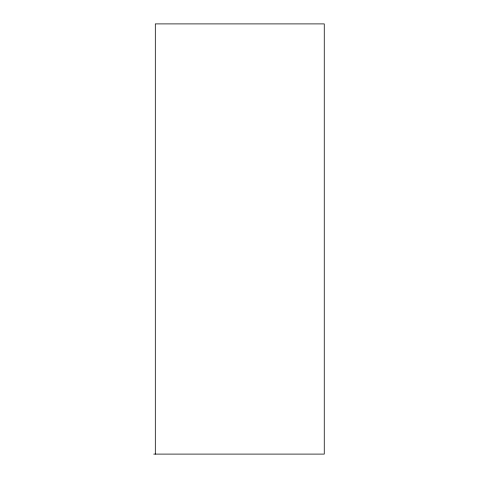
<?xml version="1.0" encoding="UTF-8"?>
<svg xmlns="http://www.w3.org/2000/svg" width="478" height="478" viewBox="0 0 478 478"><rect width="100%" height="100%" fill="white"/><g stroke="black" fill="none" stroke-linecap="round" stroke-linejoin="round"><path stroke-width="0.72" d="M153.743 454.1L324.257 454.1L324.257 23.9L155.308 23.9L155.308 454.1"/></g></svg>
